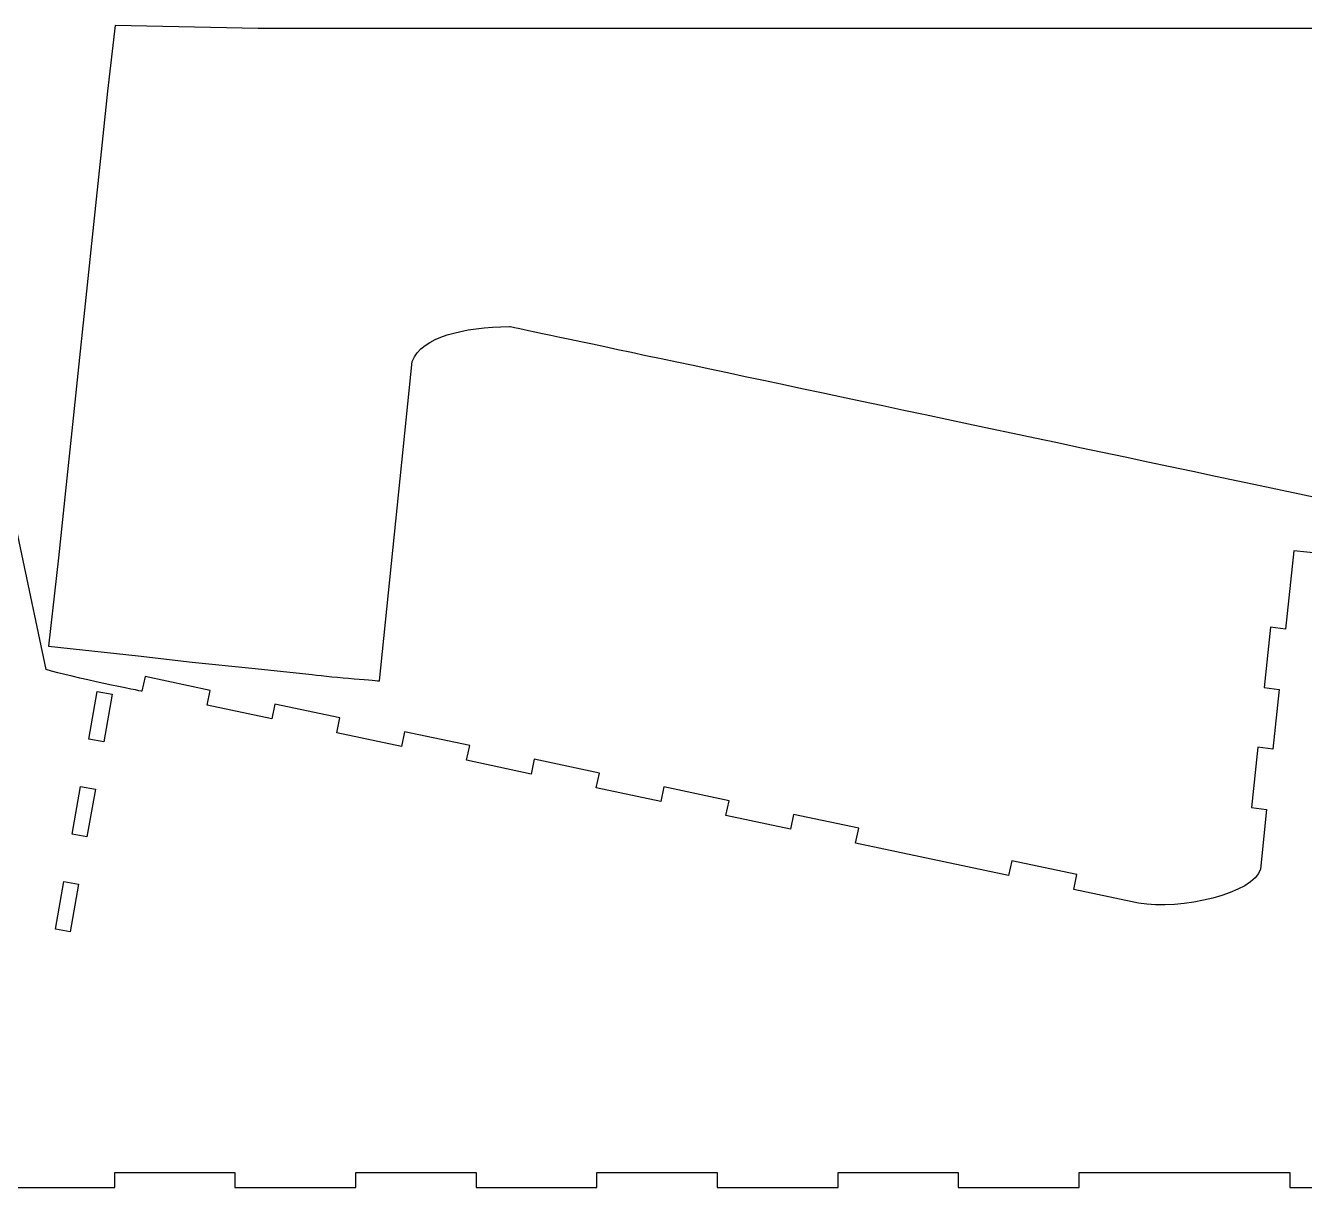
# Model space of a CAD drawing. Extents: x 10 to 3877, y -272 to 1728.
# Drawn here: x 531.7 to 956.1, y 301.3 to 686.8 of the extents above; entities that cross this region are included whole.
import ezdxf

# ---------------------------------------------------------------- set-up
doc = ezdxf.new("R2010")
doc.units = 0
doc.layers.add('Calque_1', color=7, linetype='CONTINUOUS')

msp = doc.modelspace()

# ---------------------------------------------------------------- linework, layer by layer
at = {"layer": 'Calque_1', "color": 7}
for p, q in [((561.463798, 686.756047), (558.954171, 664.995306)), ((608.885972, 685.748226), (561.463798, 686.756047)), ((608.886032, 685.748248), (608.885972, 685.748226)), ((648.98602, 685.74825), (608.886032, 685.748248)), ((648.986045, 685.748219), (648.98602, 685.74825)), ((718.886001, 685.74822), (648.986045, 685.748219)), ((718.886057, 685.748214), (718.886001, 685.74822)), ((758.986158, 685.748205), (718.886057, 685.748214)), ((798.886027, 685.748213), (758.985989, 685.748223)), ((758.985989, 685.748223), (758.986158, 685.748205)), ((798.886055, 685.74821), (798.886027, 685.748213)), ((838.986015, 685.748215), (798.886055, 685.74821)), ((878.886084, 685.748231), (838.985987, 685.748218)), ((838.985987, 685.748218), (838.986015, 685.748215)), ((878.886086, 685.748259), (878.886084, 685.748231)), ((918.986018, 685.748267), (878.886086, 685.748259)), ((918.9861, 685.74823), (918.986018, 685.748267)), ((958.886081, 685.748227), (918.9861, 685.74823)), ((538.581275, 473.149712), (496.482129, 671.569691)), ((558.954311, 664.995292), (556.620835, 642.795366)), ((558.954171, 664.995306), (558.954311, 664.995292)), ((556.620866, 642.795391), (554.308461, 620.794336)), ((556.620835, 642.795366), (556.620866, 642.795391)), ((554.308461, 620.794336), (551.975041, 598.594404)), ((554.308461, 620.794336), (554.308461, 620.794336)), ((551.975153, 598.594393), (549.662752, 576.593365)), ((551.975041, 598.594404), (551.975153, 598.594393)), ((549.662867, 576.593381), (547.329447, 554.39345)), ((549.662752, 576.593365), (549.662867, 576.593381)), ((649.191406, 469.352903), (660.011965, 575.334886)), ((547.329447, 554.39345), (545.01704, 532.392366)), ((547.329447, 554.39345), (547.329447, 554.39345)), ((545.016927, 532.392378), (542.683734, 510.192451)), ((545.01704, 532.392366), (545.016927, 532.392378)), ((542.683734, 510.192451), (539.320837, 480.842308)), ((542.683734, 510.192451), (542.683734, 510.192451)), ((952.53121, 512.524144), (949.793033, 486.472181)), ((972.371884, 510.438804), (952.53121, 512.524144)), ((944.781641, 487.134388), (942.6814, 467.151756)), ((949.793033, 486.472181), (944.781641, 487.134388)), ((539.320837, 480.842308), (569.106784, 477.711679)), ((569.106784, 477.711679), (569.106812, 477.711676)), ((569.106812, 477.711676), (586.980022, 475.610673)), ((586.980022, 475.610673), (586.97999, 475.610648)), ((586.97999, 475.610648), (606.770974, 473.530532)), ((606.770974, 473.530532), (606.770946, 473.530535)), ((606.770946, 473.530535), (626.760901, 471.429506)), ((626.760901, 471.429506), (626.760873, 471.429509)), ((571.382384, 470.784774), (570.342875, 465.894032)), ((592.999534, 466.189942), (571.382384, 470.784774)), ((942.6814, 467.151756), (947.692792, 466.489578)), ((552.711747, 449.983246), (555.49872, 465.789412)), ((555.49872, 465.789412), (560.42282, 464.921128)), ((560.42282, 464.921128), (557.635847, 449.114989)), ((591.959997, 461.299172), (592.999534, 466.189942)), ((947.692792, 466.489578), (945.613435, 446.705743)), ((613.381455, 456.745883), (591.959997, 461.299172)), ((614.42102, 461.636597), (613.381455, 456.745883)), ((636.038058, 457.041765), (614.42102, 461.636597)), ((634.998464, 452.151051), (636.038058, 457.041765)), ((557.635847, 449.114989), (552.711747, 449.983246)), ((656.419978, 447.597791), (634.998464, 452.151051)), ((657.45943, 452.488476), (656.419978, 447.597791)), ((679.076468, 447.893673), (657.45943, 452.488476)), ((678.037043, 443.002874), (679.076468, 447.893673)), ((940.602043, 447.367977), (938.501773, 427.385345)), ((945.613435, 446.705743), (940.602043, 447.367977)), ((699.458444, 438.449698), (678.037043, 443.002874)), ((700.497982, 443.340412), (699.458444, 438.449698)), ((722.115076, 438.745552), (700.497982, 443.340412)), ((721.075453, 433.854838), (722.115076, 438.745552)), ((547.155045, 418.469381), (549.950823, 434.324738)), ((549.950823, 434.324738), (554.874754, 433.456566)), ((554.874754, 433.456566), (552.078948, 417.60118)), ((742.496996, 429.301521), (721.075453, 433.854838)), ((743.536448, 434.192291), (742.496996, 429.301521)), ((765.153486, 429.597431), (743.536448, 434.192291)), ((764.113948, 424.706718), (765.153486, 429.597431)), ((785.535378, 420.153429), (764.113948, 424.706718)), ((786.575, 425.044143), (785.535378, 420.153429)), ((808.192037, 420.449311), (786.575, 425.044143)), ((938.501773, 427.385345), (943.513165, 426.723083)), ((943.513165, 426.723083), (941.428587, 406.889633)), ((807.152528, 415.558569), (808.192037, 420.449311)), ((552.078948, 417.60118), (547.155045, 418.469381)), ((857.918296, 404.768028), (807.152528, 415.558569)), ((858.957918, 409.658685), (857.918296, 404.768028)), ((880.574927, 405.063881), (858.957918, 409.658685)), ((879.535446, 400.173139), (880.574927, 405.063881)), ((541.606838, 387.004848), (544.394037, 402.810986)), ((544.394037, 402.810986), (549.318025, 401.942701)), ((549.318025, 401.942701), (546.531052, 386.136563)), ((901.005812, 395.609436), (879.535446, 400.173139)), ((546.531052, 386.136563), (541.606838, 387.004848)), ((561.292036, 301.302931), (561.292008, 306.30278)), ((561.292008, 306.30278), (601.191966, 306.30278)), ((601.191966, 306.30278), (601.192022, 301.302931)), ((641.292104, 301.302875), (641.291991, 306.302752)), ((641.291991, 306.302752), (681.191921, 306.302752)), ((681.191921, 306.302752), (681.192062, 301.302875)), ((721.291974, 301.302875), (721.291946, 306.302724)), ((721.291946, 306.302724), (761.192045, 306.302724)), ((761.192045, 306.302724), (761.192017, 301.302847)), ((801.292014, 301.302818), (801.292014, 306.302696)), ((801.292014, 306.302696), (841.192057, 306.302667)), ((841.192057, 306.302667), (841.191915, 301.302818)), ((881.291997, 301.30279), (881.292082, 306.302921)), ((881.292082, 306.302921), (951.192009, 306.302865)), ((951.192009, 306.302865), (951.192037, 301.302705)), ((521.191983, 301.302677), (561.292036, 301.302931)), ((601.192022, 301.302931), (641.292104, 301.302875)), ((681.192062, 301.302875), (721.291974, 301.302875)), ((761.192017, 301.302847), (801.292014, 301.302818)), ((841.191915, 301.302818), (881.291997, 301.30279)), ((951.192037, 301.302705), (991.292034, 301.302959))]:
    msp.add_line(p, q, dxfattribs=at)
for points in [[(660.011965, 575.334886), (663.28021, 583.654943), (676.780614, 586.589328), (692.330763, 586.953042)], [(692.330763, 586.953042), (692.330763, 586.953042), (940.022549, 534.398884), (1052.25525, 510.698684)], [(570.342875, 465.894032), (570.342875, 465.894032), (547.222976, 470.462984), (538.581275, 473.149712)], [(626.760873, 471.429509), (634.046431, 470.567821), (649.191406, 469.352903), (649.191406, 469.352903)], [(941.428587, 406.889633), (939.436267, 398.875199), (914.968475, 393.062719), (901.005812, 395.609436)]]:
    msp.add_open_spline(points, degree=3, dxfattribs=at)

doc.saveas('drawing.dxf')
